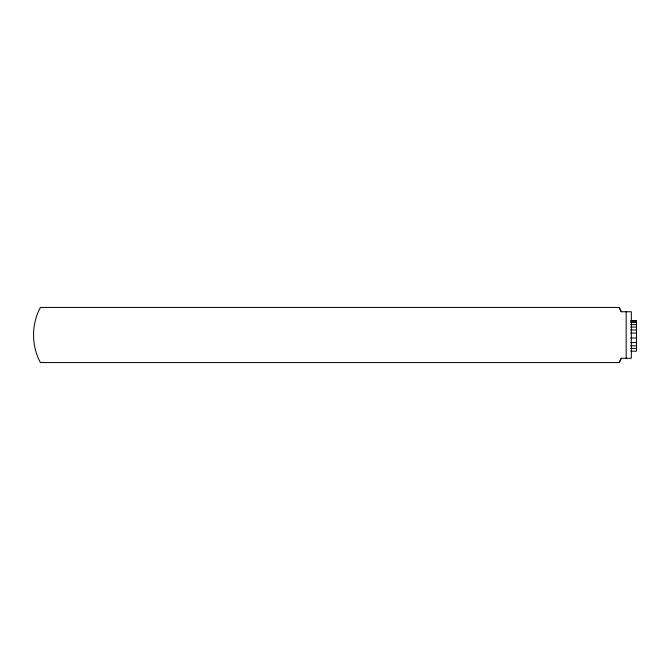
<?xml version="1.0" encoding="UTF-8"?>
<svg xmlns="http://www.w3.org/2000/svg" width="670" height="670" viewBox="0 0 670 670"><rect width="100%" height="100%" fill="white"/><g stroke="black" fill="none" stroke-linecap="round" stroke-linejoin="round"><path stroke-width="1" d="M630.755 320.721L636.5 320.746L636.5 351.172L630.755 351.172M630.755 321.173L636.5 321.198M630.755 322.563L636.5 322.563M630.755 324.607L636.5 324.607M630.755 327.077L636.5 327.077M630.755 329.95L636.5 329.95M630.755 333.074L636.5 333.074M630.755 337.998L636.5 337.998M630.755 342.596L636.5 342.596M630.755 345.795L636.5 345.795M630.755 348.4L636.5 348.4M626.165 311.743L626.165 358.257M619.03 307.438A58.985 58.483 -90 0 1 621.073 311.743L631.333 311.743L631.333 358.257L621.082 358.257A58.985 58.483 -90 0 1 619.03 362.562M621.35 358.257A58.575 58.575 0 0 1 619.273 362.562L40.393 362.562C31.272 345.67 31.272 324.33 40.393 307.438L619.273 307.438A58.575 58.575 0 0 1 621.35 311.743"/></g></svg>
